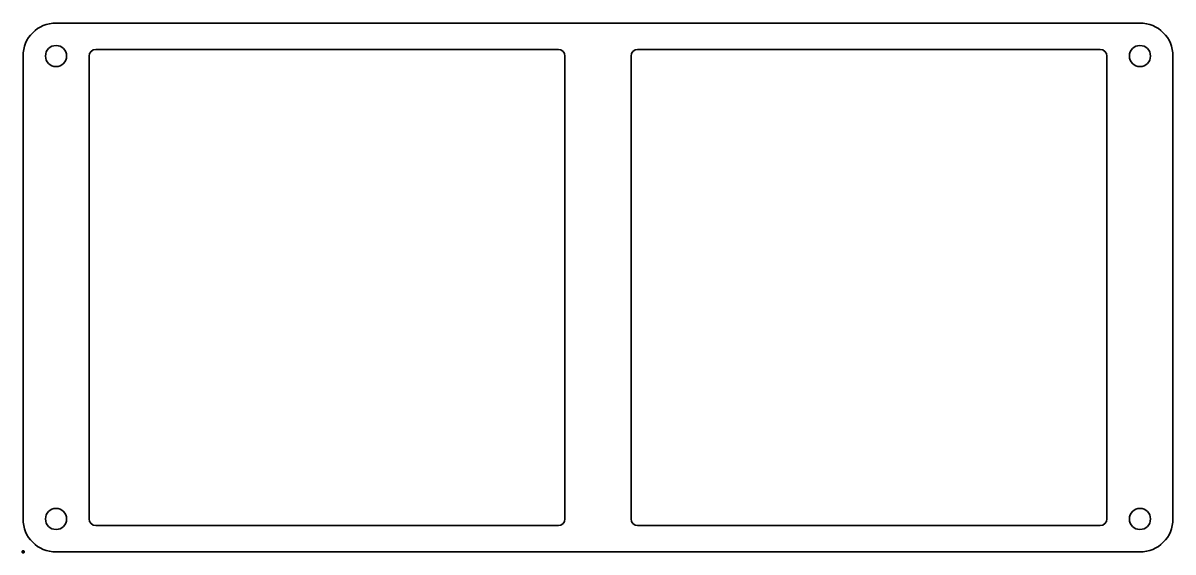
# Model space of a CAD drawing. Header units: millimetres. Extents: x 0 to 174, y 0 to 80.
import ezdxf

# ---------------------------------------------------------------- set-up
doc = ezdxf.new("R2010")
doc.units = ezdxf.units.MM
doc.layers.add('1', color=7, linetype='Continuous', true_color=0xffffff)
doc.layers.add('61', color=7, linetype='Continuous', true_color=0xffffff)

msp = doc.modelspace()

# ---------------------------------------------------------------- linework, layer by layer
at = {"layer": '1', "color": 252, "linetype": 'Continuous', "lineweight": 35}
for p, q in [((169, 80), (5, 80)), ((0, 75), (0, 5)), ((10, 5), (10, 75)), ((11, 76), (81, 76)), ((82, 75), (82, 5)), ((92, 5), (92, 75)), ((93, 76), (163, 76)), ((164, 75), (164, 5)), ((174, 5), (174, 75)), ((81, 4), (11, 4)), ((163, 4), (93, 4)), ((5, 0), (169, 0))]:
    msp.add_line(p, q, dxfattribs=at)
for centre in [(5, 75), (169, 75), (5, 5), (169, 5)]:
    msp.add_circle(centre, 1.6, dxfattribs=at)
for centre, radius, start, end in [((5, 75), 5, 90, 180), ((169, 75), 5, 0, 90), ((11, 75), 1, 90, 180), ((81, 75), 1, 0, 90), ((93, 75), 1, 90, 180), ((163, 75), 1, 0, 90), ((5, 5), 5, 180, 270), ((11, 5), 1, 180, 270), ((81, 5), 1, 270, 0), ((93, 5), 1, 180, 270), ((163, 5), 1, 270, 0), ((169, 5), 5, 270, 0)]:
    msp.add_arc(centre, radius, start, end, dxfattribs=at)
at = {"layer": '61', "color": 23, "linetype": 'Continuous', "lineweight": 70}
msp.add_point((0, 0), dxfattribs=at)

doc.saveas('drawing.dxf')
